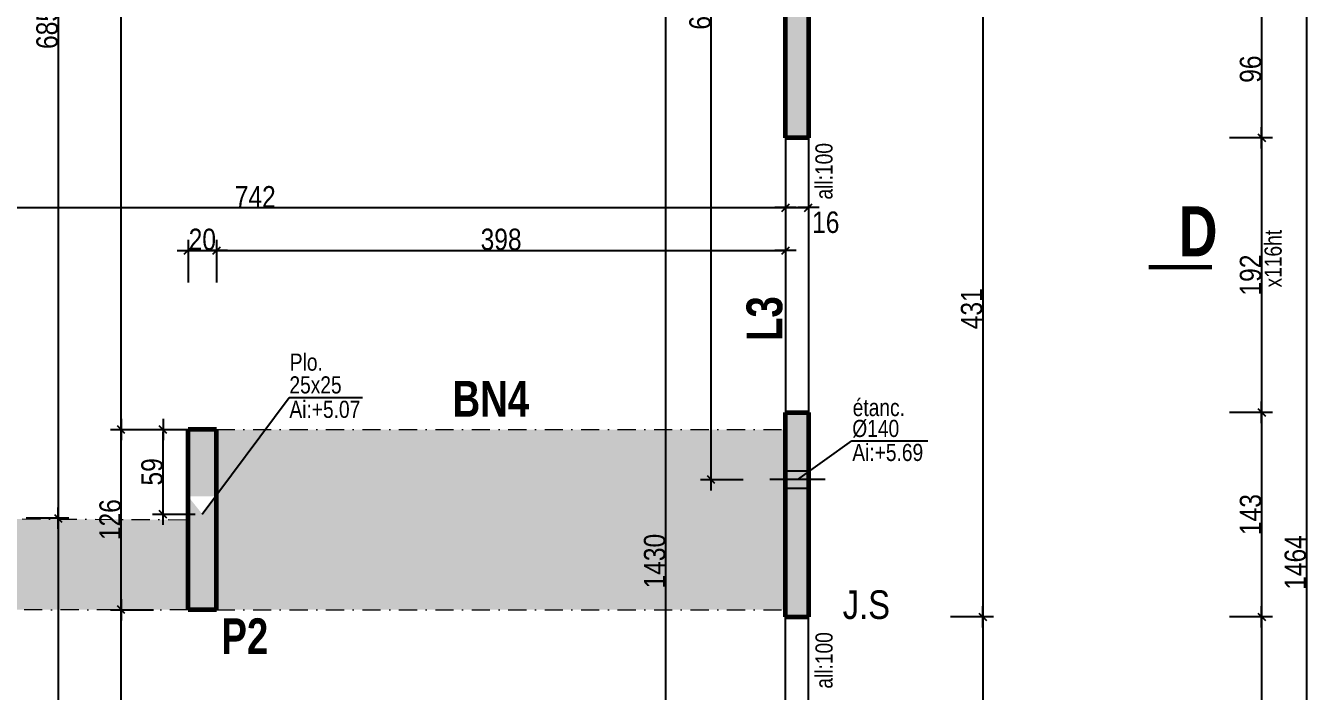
# Model space of a CAD drawing. Header units: centimetres. Extents: x 74297 to 80237, y -23027 to -18827.
# Drawn here: x 76307 to 77211, y -22152 to -21687 of the extents above; entities that cross this region are included whole.
import ezdxf
from ezdxf.enums import TextEntityAlignment as Align

# ---------------------------------------------------------------- set-up
doc = ezdxf.new("R2010")
doc.units = ezdxf.units.CM
doc.header["$LTSCALE"] = 0.5
doc.linetypes.add('TIRETPTX2', pattern=[50.8, 25.4, -12.7, 0, -12.7])
doc.layers.get('DEFPOINTS').update_dxf_attribs({"linetype": 'CONTINUOUS'})
for name, color, linetype in [('01_cote_gen', 4, 'CONTINUOUS'), ('01_linteaux', 2, 'CONTINUOUS'), ('01_poch_BN', 9, 'CONTINUOUS'), ('01_poch_murs', 253, 'CONTINUOUS'), ('01_poch_poteaux', 250, 'CONTINUOUS'), ('01_resv', 32, 'CONTINUOUS'), ('01_texte', 230, 'CONTINUOUS'), ('AA_COTES', 2, 'CONTINUOUS')]:
    doc.layers.add(name, color=color, linetype=linetype)
doc.layers.add('01_murs_coup', color=5, linetype='CONTINUOUS', lineweight=60)
doc.layers.add('01_tram_axes', color=2, linetype='TIRETPTX2', lineweight=9)
doc.styles.add('Arial Narrow', font='ARIALN.TTF')
doc.styles.add('impact', font='impact.ttf')
doc.styles.add('MATTE_TXT', font='arial.ttf')
doc.styles.add('STYLE2', font='ARIALN.TTF')
doc.dimstyles.new('JB50', dxfattribs={"dimscale": 0.1, "dimtxt": 150, "dimasz": 15, "dimexe": 0.1, "dimexo": 0.1, "dimgap": 0.09, "dimtad": 1, "dimdec": 1, "dimdsep": 46, "dimtxsty": 'STYLE2', "dimblk1": 'BOND_G', "dimblk2": 'BOND_D', "dimsah": 1, "dimcen": 1.5, "dimdle": 0.01, "dimse1": 1, "dimse2": 1, "dimclrd": 4, "dimclre": 2, "dimclrt": 6, "dimazin": 2, "dimtfac": 2.333333, "dimtdec": 1, "dimtix": 1, "dimtmove": 2, "dimatfit": 3, "dimldrblk": 'BOND_G', "dimfxl": 1, "dimtolj": 1, "dimtzin": 0, "dimarcsym": 0})

# ---------------------------------------------------------------- blocks, each defined once
blk = doc.blocks.new('BOND_G')
at = {"layer": 'AA_COTES', "color": 0}
for p, q in [((0, -5), (0, 15)), ((5, 0), (-5, 0)), ((1.77, 1.77), (-1.77, -1.77))]:
    blk.add_line(p, q, dxfattribs=at)
blk = doc.blocks.new('BOND_D')
at = {"layer": 'AA_COTES', "color": 0}
for p, q in [((5, 0), (-5, 0)), ((-1.77, -1.77), (1.77, 1.77)), ((0, 5), (0, -15))]:
    blk.add_line(p, q, dxfattribs=at)
blk = doc.blocks.new('*D42')
at = {"layer": '01_cote_gen', "color": 4, "lineweight": -2, "ltscale": 2, "transparency": 16777216}
blk.add_line((77171.73, -21670.83), (77171.73, -21763.83), dxfattribs=at)
at = {"layer": 'DEFPOINTS', "color": 0, "ltscale": 2, "transparency": 16777216}
for p in [(77139.9, -21669.33), (77149.23, -21765.33), (77171.73, -21765.33)]:
    blk.add_point(p, dxfattribs=at)
at = {"layer": '01_cote_gen', "color": 4, "lineweight": -2, "ltscale": 2, "transparency": 16777216, "xscale": 1.5, "yscale": 1.5, "zscale": 1.5}
for name, p, rotation in [('BOND_G', (77171.73, -21669.33), 90), ('BOND_D', (77171.73, -21765.33), 270)]:
    blk.add_blockref(name, p, dxfattribs=dict(at, rotation=rotation))
at = {"layer": '01_cote_gen', "color": 6, "ltscale": 2, "transparency": 16777216, "insert": (77164.06, -21717.33), "char_height": 15, "attachment_point": 5, "rotation": 90, "style": 'STYLE2'}
blk.add_mtext('\\A1;96', dxfattribs=at)
blk = doc.blocks.new('*D43')
at = {"layer": '01_cote_gen', "color": 4, "lineweight": -2, "ltscale": 2, "transparency": 16777216}
blk.add_line((77171.73, -21766.83), (77171.73, -21955.83), dxfattribs=at)
at = {"layer": 'DEFPOINTS', "color": 0, "ltscale": 2, "transparency": 16777216}
for p in [(77149.23, -21765.33), (77149.23, -21957.33), (77171.73, -21957.33)]:
    blk.add_point(p, dxfattribs=at)
at = {"layer": '01_cote_gen', "color": 4, "lineweight": -2, "ltscale": 2, "transparency": 16777216, "xscale": 1.5, "yscale": 1.5, "zscale": 1.5}
for name, p, rotation in [('BOND_G', (77171.73, -21765.33), 90), ('BOND_D', (77171.73, -21957.33), 270)]:
    blk.add_blockref(name, p, dxfattribs=dict(at, rotation=rotation))
at = {"layer": '01_cote_gen', "color": 6, "ltscale": 2, "transparency": 16777216, "insert": (77164.06, -21861.33), "char_height": 15, "attachment_point": 5, "rotation": 90, "style": 'STYLE2'}
blk.add_mtext('\\A1;192', dxfattribs=at)
blk = doc.blocks.new('*D8')
at = {"layer": '01_cote_gen', "color": 4, "lineweight": -2, "transparency": 16777216}
blk.add_line((77171.73, -21958.83), (77171.73, -22098.84), dxfattribs=at)
at = {"layer": 'DEFPOINTS', "color": 0, "transparency": 16777216}
for p in [(77149.23, -21957.33), (76854.72, -22100.34), (77171.73, -22100.34)]:
    blk.add_point(p, dxfattribs=at)
at = {"layer": '01_cote_gen', "color": 4, "lineweight": -2, "transparency": 16777216, "xscale": 1.5, "yscale": 1.5, "zscale": 1.5}
for name, p, rotation in [('BOND_G', (77171.73, -21957.33), 90), ('BOND_D', (77171.73, -22100.34), 270)]:
    blk.add_blockref(name, p, dxfattribs=dict(at, rotation=rotation))
at = {"layer": '01_cote_gen', "color": 6, "transparency": 16777216, "insert": (77164.06, -22028.83), "char_height": 15, "attachment_point": 5, "rotation": 90, "style": 'STYLE2'}
blk.add_mtext('\\A1;143', dxfattribs=at)
blk = doc.blocks.new('*D46')
at = {"layer": '01_cote_gen', "color": 4, "lineweight": -2, "transparency": 16777216}
blk.add_line((76422.22, -21844.14), (76439.22, -21844.14), dxfattribs=at)
at = {"layer": 'DEFPOINTS', "color": 0, "transparency": 16777216}
for p in [(76420.72, -21851.64), (76440.72, -21844.14), (76440.72, -21907.53)]:
    blk.add_point(p, dxfattribs=at)
at = {"layer": '01_cote_gen', "color": 4, "lineweight": -2, "transparency": 16777216, "xscale": 1.5, "yscale": 1.5, "zscale": 1.5, "rotation": 180}
blk.add_blockref('BOND_G', (76420.72, -21844.14), dxfattribs=at)
at = {"layer": '01_cote_gen', "color": 4, "lineweight": -2, "transparency": 16777216, "xscale": 1.5, "yscale": 1.5, "zscale": 1.5}
blk.add_blockref('BOND_D', (76440.72, -21844.14), dxfattribs=at)
at = {"layer": '01_cote_gen', "color": 6, "transparency": 16777216, "insert": (76430.72, -21836.48), "char_height": 15, "attachment_point": 5, "style": 'STYLE2'}
blk.add_mtext('\\A1;20', dxfattribs=at)
blk = doc.blocks.new('*D47')
at = {"layer": '01_cote_gen', "color": 4, "lineweight": -2, "transparency": 16777216}
blk.add_line((76442.22, -21844.14), (76837.22, -21844.14), dxfattribs=at)
at = {"layer": 'DEFPOINTS', "color": 0, "transparency": 16777216}
for p in [(76838.72, -21844.14), (76440.72, -21866.64), (76838.72, -21870.48)]:
    blk.add_point(p, dxfattribs=at)
at = {"layer": '01_cote_gen', "color": 4, "lineweight": -2, "transparency": 16777216, "xscale": 1.5, "yscale": 1.5, "zscale": 1.5, "rotation": 180}
blk.add_blockref('BOND_G', (76440.72, -21844.14), dxfattribs=at)
at = {"layer": '01_cote_gen', "color": 4, "lineweight": -2, "transparency": 16777216, "xscale": 1.5, "yscale": 1.5, "zscale": 1.5}
blk.add_blockref('BOND_D', (76838.72, -21844.14), dxfattribs=at)
at = {"layer": '01_cote_gen', "color": 6, "transparency": 16777216, "insert": (76639.72, -21836.48), "char_height": 15, "attachment_point": 5, "style": 'STYLE2'}
blk.add_mtext('\\A1;398', dxfattribs=at)
blk = doc.blocks.new('*D49')
at = {"layer": '01_cote_gen', "color": 4, "lineweight": -2, "transparency": 16777216}
blk.add_line((76373.96, -22093.89), (76373.96, -21970.89), dxfattribs=at)
at = {"layer": 'DEFPOINTS', "color": 0, "transparency": 16777216}
for p in [(76373.96, -21969.39), (76420.72, -21969.39), (76420.72, -22095.39)]:
    blk.add_point(p, dxfattribs=at)
at = {"layer": '01_cote_gen', "color": 4, "lineweight": -2, "transparency": 16777216, "xscale": 1.5, "yscale": 1.5, "zscale": 1.5}
for name, p, rotation in [('BOND_D', (76373.96, -21969.39), 90), ('BOND_G', (76373.96, -22095.39), 270)]:
    blk.add_blockref(name, p, dxfattribs=dict(at, rotation=rotation))
at = {"layer": '01_cote_gen', "color": 6, "transparency": 16777216, "insert": (76366.3, -22032.39), "char_height": 15, "attachment_point": 5, "rotation": 90, "style": 'STYLE2'}
blk.add_mtext('\\A1;126', dxfattribs=at)
blk = doc.blocks.new('*D50')
at = {"layer": '01_cote_gen', "color": 4, "lineweight": -2, "transparency": 16777216}
blk.add_line((76373.96, -21967.89), (76373.96, -21347.89), dxfattribs=at)
at = {"layer": 'DEFPOINTS', "color": 0, "transparency": 16777216}
for p in [(76373.96, -21346.39), (76440.05, -21346.39), (76396.46, -21969.39)]:
    blk.add_point(p, dxfattribs=at)
at = {"layer": '01_cote_gen', "color": 4, "lineweight": -2, "transparency": 16777216, "xscale": 1.5, "yscale": 1.5, "zscale": 1.5}
for name, p, rotation in [('BOND_D', (76373.96, -21346.39), 90), ('BOND_G', (76373.96, -21969.39), 270)]:
    blk.add_blockref(name, p, dxfattribs=dict(at, rotation=rotation))
at = {"layer": '01_cote_gen', "color": 6, "transparency": 16777216, "insert": (76366.3, -21657.89), "char_height": 15, "attachment_point": 5, "rotation": 90, "style": 'STYLE2'}
blk.add_mtext('\\A1;623', dxfattribs=at)
blk = doc.blocks.new('*D54')
at = {"layer": '01_cote_gen', "color": 4, "lineweight": -2, "transparency": 16777216}
blk.add_line((76098.22, -21814.14), (76837.22, -21814.14), dxfattribs=at)
at = {"layer": 'DEFPOINTS', "color": 0, "transparency": 16777216}
for p in [(76838.72, -21800.01), (76096.72, -21807.2), (76838.72, -21814.14)]:
    blk.add_point(p, dxfattribs=at)
at = {"layer": '01_cote_gen', "color": 4, "lineweight": -2, "transparency": 16777216, "xscale": 1.5, "yscale": 1.5, "zscale": 1.5, "rotation": 180}
blk.add_blockref('BOND_G', (76096.72, -21814.14), dxfattribs=at)
at = {"layer": '01_cote_gen', "color": 4, "lineweight": -2, "transparency": 16777216, "xscale": 1.5, "yscale": 1.5, "zscale": 1.5}
blk.add_blockref('BOND_D', (76838.72, -21814.14), dxfattribs=at)
at = {"layer": '01_cote_gen', "color": 6, "transparency": 16777216, "insert": (76467.72, -21806.6), "char_height": 15, "attachment_point": 5, "style": 'STYLE2'}
blk.add_mtext('\\A1;742', dxfattribs=at)
blk = doc.blocks.new('*D66')
at = {"layer": '01_cote_gen', "color": 4, "lineweight": -2, "transparency": 16777216}
blk.add_line((76373.96, -22774.89), (76373.96, -22096.89), dxfattribs=at)
at = {"layer": 'DEFPOINTS', "color": 0, "transparency": 16777216}
for p in [(76373.96, -22095.39), (76396.46, -22095.39), (76383.58, -22776.39)]:
    blk.add_point(p, dxfattribs=at)
at = {"layer": '01_cote_gen', "color": 4, "lineweight": -2, "transparency": 16777216, "xscale": 1.5, "yscale": 1.5, "zscale": 1.5}
for name, p, rotation in [('BOND_D', (76373.96, -22095.39), 90), ('BOND_G', (76373.96, -22776.39), 270)]:
    blk.add_blockref(name, p, dxfattribs=dict(at, rotation=rotation))
at = {"layer": '01_cote_gen', "color": 6, "transparency": 16777216, "insert": (76366.3, -22435.89), "char_height": 15, "attachment_point": 5, "rotation": 90, "style": 'STYLE2'}
blk.add_mtext('\\A1;681', dxfattribs=at)
blk = doc.blocks.new('*D68')
at = {"layer": '01_cote_gen', "color": 4, "lineweight": -2, "transparency": 16777216}
blk.add_line((76329.88, -21347.89), (76329.88, -22029.89), dxfattribs=at)
at = {"layer": 'DEFPOINTS', "color": 0, "transparency": 16777216}
for p in [(76329.88, -21346.39), (76307.38, -22031.39), (76329.88, -22031.39)]:
    blk.add_point(p, dxfattribs=at)
at = {"layer": '01_cote_gen', "color": 4, "lineweight": -2, "transparency": 16777216, "xscale": 1.5, "yscale": 1.5, "zscale": 1.5}
for name, p, rotation in [('BOND_G', (76329.88, -21346.39), 90), ('BOND_D', (76329.88, -22031.39), 270)]:
    blk.add_blockref(name, p, dxfattribs=dict(at, rotation=rotation))
at = {"layer": '01_cote_gen', "color": 6, "transparency": 16777216, "insert": (76322.21, -21688.89), "char_height": 15, "attachment_point": 5, "rotation": 90, "style": 'STYLE2'}
blk.add_mtext('\\A1;685', dxfattribs=at)
blk = doc.blocks.new('*D70')
at = {"layer": '01_cote_gen', "color": 4, "lineweight": -2, "transparency": 16777216}
blk.add_line((76329.88, -22032.89), (76329.88, -22774.89), dxfattribs=at)
at = {"layer": 'DEFPOINTS', "color": 0, "transparency": 16777216}
for p in [(76322.38, -22031.39), (76329.88, -22776.39), (76339.98, -22776.39)]:
    blk.add_point(p, dxfattribs=at)
at = {"layer": '01_cote_gen', "color": 4, "lineweight": -2, "transparency": 16777216, "xscale": 1.5, "yscale": 1.5, "zscale": 1.5}
for name, p, rotation in [('BOND_G', (76329.88, -22031.39), 90), ('BOND_D', (76329.88, -22776.39), 270)]:
    blk.add_blockref(name, p, dxfattribs=dict(at, rotation=rotation))
at = {"layer": '01_cote_gen', "color": 6, "transparency": 16777216, "insert": (76321.29, -22437.59), "char_height": 15, "attachment_point": 5, "rotation": 90, "style": 'STYLE2'}
blk.add_mtext('\\A1;745', dxfattribs=at)
blk = doc.blocks.new('*D115')
at = {"layer": '01_cote_gen', "color": 4, "lineweight": -2, "transparency": 16777216}
blk.add_line((77171.73, -22101.84), (77171.73, -22290.82), dxfattribs=at)
at = {"layer": 'DEFPOINTS', "color": 0, "transparency": 16777216}
for p in [(77149.23, -22100.34), (77164.23, -22292.32), (77171.73, -22292.32)]:
    blk.add_point(p, dxfattribs=at)
at = {"layer": '01_cote_gen', "color": 4, "lineweight": -2, "transparency": 16777216, "xscale": 1.5, "yscale": 1.5, "zscale": 1.5}
for name, p, rotation in [('BOND_G', (77171.73, -22100.34), 90), ('BOND_D', (77171.73, -22292.32), 270)]:
    blk.add_blockref(name, p, dxfattribs=dict(at, rotation=rotation))
at = {"layer": '01_cote_gen', "color": 6, "transparency": 16777216, "insert": (77164.06, -22196.33), "char_height": 15, "attachment_point": 5, "rotation": 90, "style": 'STYLE2'}
blk.add_mtext('\\A1;192', dxfattribs=at)
blk = doc.blocks.new('*D116')
at = {"layer": '01_cote_gen', "color": 4, "lineweight": -2, "transparency": 16777216}
blk.add_line((77203.09, -21331.79), (77203.09, -22792.83), dxfattribs=at)
at = {"layer": 'DEFPOINTS', "color": 0, "transparency": 16777216}
for p in [(77179.23, -21330.29), (77179.23, -22794.33), (77203.09, -22794.33)]:
    blk.add_point(p, dxfattribs=at)
at = {"layer": '01_cote_gen', "color": 4, "lineweight": -2, "transparency": 16777216, "xscale": 1.5, "yscale": 1.5, "zscale": 1.5}
for name, p, rotation in [('BOND_G', (77203.09, -21330.29), 90), ('BOND_D', (77203.09, -22794.33), 270)]:
    blk.add_blockref(name, p, dxfattribs=dict(at, rotation=rotation))
at = {"layer": '01_cote_gen', "color": 6, "transparency": 16777216, "insert": (77195.42, -22062.31), "char_height": 15, "attachment_point": 5, "rotation": 90, "style": 'STYLE2'}
blk.add_mtext('\\A1;1464', dxfattribs=at)
blk = doc.blocks.new('*D117')
at = {"layer": '01_cote_gen', "color": 4, "lineweight": -2, "transparency": 16777216}
blk.add_line((76754.88, -22774.89), (76754.88, -21347.89), dxfattribs=at)
at = {"layer": 'DEFPOINTS', "color": 0, "transparency": 16777216}
for p in [(76754.88, -21346.39), (76808.59, -21346.39), (76808.59, -22776.39)]:
    blk.add_point(p, dxfattribs=at)
at = {"layer": '01_cote_gen', "color": 4, "lineweight": -2, "transparency": 16777216, "xscale": 1.5, "yscale": 1.5, "zscale": 1.5}
for name, p, rotation in [('BOND_D', (76754.88, -21346.39), 90), ('BOND_G', (76754.88, -22776.39), 270)]:
    blk.add_blockref(name, p, dxfattribs=dict(at, rotation=rotation))
at = {"layer": '01_cote_gen', "color": 6, "transparency": 16777216, "insert": (76747.21, -22061.39), "char_height": 15, "attachment_point": 5, "rotation": 90, "style": 'STYLE2'}
blk.add_mtext('\\A1;1430', dxfattribs=at)
blk = doc.blocks.new('*D222')
at = {"layer": '01_cote_gen', "color": 4, "lineweight": -2, "transparency": 16777216}
blk.add_line((76840.22, -21814.14), (76853.22, -21814.14), dxfattribs=at)
at = {"layer": 'DEFPOINTS', "color": 0, "transparency": 16777216}
for p in [(76854.72, -21814.14), (76838.72, -21821.64), (76854.72, -21821.64)]:
    blk.add_point(p, dxfattribs=at)
at = {"layer": '01_cote_gen', "color": 4, "lineweight": -2, "transparency": 16777216, "xscale": 1.5, "yscale": 1.5, "zscale": 1.5, "rotation": 180}
blk.add_blockref('BOND_G', (76838.72, -21814.14), dxfattribs=at)
at = {"layer": '01_cote_gen', "color": 4, "lineweight": -2, "transparency": 16777216, "xscale": 1.5, "yscale": 1.5, "zscale": 1.5}
blk.add_blockref('BOND_D', (76854.72, -21814.14), dxfattribs=at)
at = {"layer": '01_cote_gen', "color": 6, "transparency": 16777216, "insert": (76866.83, -21824.49), "char_height": 15, "attachment_point": 5, "style": 'STYLE2'}
blk.add_mtext('\\A1;16', dxfattribs=at)
blk = doc.blocks.new('*D272')
at = {"layer": '01_cote_gen', "color": 4, "lineweight": -2, "transparency": 16777216}
blk.add_line((76403.29, -22027.06), (76403.29, -21970.89), dxfattribs=at)
at = {"layer": 'DEFPOINTS', "color": 0, "transparency": 16777216}
for p in [(76403.29, -21969.39), (76430.72, -21969.39), (76430.72, -22028.56)]:
    blk.add_point(p, dxfattribs=at)
at = {"layer": '01_cote_gen', "color": 4, "lineweight": -2, "transparency": 16777216, "xscale": 1.5, "yscale": 1.5, "zscale": 1.5}
for name, p, rotation in [('BOND_D', (76403.29, -21969.39), 90), ('BOND_G', (76403.29, -22028.56), 270)]:
    blk.add_blockref(name, p, dxfattribs=dict(at, rotation=rotation))
at = {"layer": '01_cote_gen', "color": 6, "transparency": 16777216, "insert": (76395.62, -21998.97), "char_height": 15, "attachment_point": 5, "rotation": 90, "style": 'STYLE2'}
blk.add_mtext('\\A1;59', dxfattribs=at)
blk = doc.blocks.new('*D308')
at = {"layer": '01_cote_gen', "color": 4, "lineweight": -2, "transparency": 16777216}
blk.add_line((76786.65, -22002.87), (76786.65, -21347.89), dxfattribs=at)
at = {"layer": 'DEFPOINTS', "color": 0, "transparency": 16777216}
for p in [(76786.65, -21346.39), (76804.55, -21346.39), (76827.62, -22004.37)]:
    blk.add_point(p, dxfattribs=at)
at = {"layer": '01_cote_gen', "color": 4, "lineweight": -2, "transparency": 16777216, "xscale": 1.5, "yscale": 1.5, "zscale": 1.5}
for name, p, rotation in [('BOND_D', (76786.65, -21346.39), 90), ('BOND_G', (76786.65, -22004.37), 270)]:
    blk.add_blockref(name, p, dxfattribs=dict(at, rotation=rotation))
at = {"layer": '01_cote_gen', "color": 6, "transparency": 16777216, "insert": (76778.98, -21675.38), "char_height": 15, "attachment_point": 5, "rotation": 90, "style": 'STYLE2'}
blk.add_mtext('\\A1;658', dxfattribs=at)
blk = doc.blocks.new('*D315')
at = {"layer": '01_cote_gen', "color": 4, "lineweight": -2, "transparency": 16777216}
blk.add_line((76976.62, -22101.84), (76976.62, -22529.85), dxfattribs=at)
at = {"layer": 'DEFPOINTS', "color": 0, "transparency": 16777216}
for p in [(76954.12, -22100.34), (76954.12, -22531.35), (76976.62, -22531.35)]:
    blk.add_point(p, dxfattribs=at)
at = {"layer": '01_cote_gen', "color": 4, "lineweight": -2, "transparency": 16777216, "xscale": 1.5, "yscale": 1.5, "zscale": 1.5}
for name, p, rotation in [('BOND_G', (76976.62, -22100.34), 90), ('BOND_D', (76976.62, -22531.35), 270)]:
    blk.add_blockref(name, p, dxfattribs=dict(at, rotation=rotation))
at = {"layer": '01_cote_gen', "color": 6, "transparency": 16777216, "insert": (76968.95, -22315.84), "char_height": 15, "attachment_point": 5, "rotation": 90, "style": 'STYLE2'}
blk.add_mtext('\\A1;431', dxfattribs=at)
blk = doc.blocks.new('*D316')
at = {"layer": '01_cote_gen', "color": 4, "lineweight": -2, "transparency": 16777216}
blk.add_line((76976.62, -21670.93), (76976.62, -22098.84), dxfattribs=at)
at = {"layer": 'DEFPOINTS', "color": 0, "transparency": 16777216}
for p in [(76954.12, -21669.43), (76954.12, -22100.34), (76976.62, -22100.34)]:
    blk.add_point(p, dxfattribs=at)
at = {"layer": '01_cote_gen', "color": 4, "lineweight": -2, "transparency": 16777216, "xscale": 1.5, "yscale": 1.5, "zscale": 1.5}
for name, p, rotation in [('BOND_G', (76976.62, -21669.43), 90), ('BOND_D', (76976.62, -22100.34), 270)]:
    blk.add_blockref(name, p, dxfattribs=dict(at, rotation=rotation))
at = {"layer": '01_cote_gen', "color": 6, "transparency": 16777216, "insert": (76968.95, -21884.88), "char_height": 15, "attachment_point": 5, "rotation": 90, "style": 'STYLE2'}
blk.add_mtext('\\A1;431', dxfattribs=at)

msp = doc.modelspace()

# ---------------------------------------------------------------- hatches: boundary and pattern name
at = {"layer": '01_poch_BN'}
h = msp.add_hatch(color=256, dxfattribs=at)
h.dxf.hatch_style = 1
h.paths.add_polyline_path([(76838.72, -21969.39), (76440.72, -21969.39), (76440.72, -22095.39), (76838.72, -22095.39)])
h = msp.add_hatch(color=256, dxfattribs=at)
h.dxf.hatch_style = 1
h.paths.add_polyline_path([(76420.72, -22032.39), (76202.72, -22031.39), (76202.72, -22095.39), (76420.72, -22095.39)])
at = {"layer": '01_poch_murs'}
h = msp.add_hatch(color=256, dxfattribs=at)
h.dxf.hatch_style = 1
h.paths.add_polyline_path([(75336.72, -21346.39), (75320.72, -21346.39), (75320.72, -21526.32), (75336.72, -21526.32)])
h.paths.add_polyline_path([(75336.72, -21623.32), (75320.72, -21623.32), (75320.72, -21670.32), (75336.72, -21670.32)])
h.paths.add_polyline_path([(75336.72, -21862.32), (75320.72, -21862.32), (75320.72, -22057.32), (75336.72, -22057.32)])
h.paths.add_polyline_path([(75336.74, -22249.32), (75320.8, -22249.31), (75320.8, -22249.32), (75320.71, -22565.32), (75320.75, -22565.32), (75336.71, -22565.32)])
h.paths.add_polyline_path([(75740.72, -22776.38), (75336.72, -22776.32), (75336.73, -22662.32), (75320.73, -22662.32), (75320.72, -22794.32), (75740.72, -22794.38)])
h.paths.add_polyline_path([(76025.72, -22776.42), (75990.72, -22776.42), (75990.72, -22543.36), (76025.72, -22543.36), (76025.72, -22174.34), (76007.75, -22174.34), (76007.72, -22525.36), (75972.72, -22525.36), (75972.72, -22776.41), (75837.72, -22776.39), (75837.72, -22794.42), (76025.72, -22794.42)])
h.paths.add_polyline_path([(76025.72, -22049.34), (76007.76, -22049.34), (76007.75, -22072.34), (76025.72, -22072.34)])
h.paths.add_polyline_path([(76202.72, -22049.34), (76184.72, -22049.34), (76184.72, -22225.4), (76149.72, -22225.39), (76149.72, -22371.33), (76167.72, -22371.33), (76167.72, -22243.39), (76202.72, -22243.39)])
h.paths.add_polyline_path([(76167.72, -22473.33), (76149.72, -22473.33), (76149.72, -22794.4), (76331.73, -22794.39), (76331.73, -22776.39), (76167.72, -22776.39)])
h.paths.add_polyline_path([(76854.72, -22628.33), (76838.72, -22628.33), (76838.72, -22776.39), (76428.73, -22776.39), (76428.73, -22794.39), (76854.73, -22794.39)])
h.paths.add_polyline_path([(76854.72, -22292.54), (76838.72, -22292.54), (76838.72, -22531.35), (76854.72, -22531.35)])
h.paths.add_polyline_path([(76854.72, -21957.34), (76838.72, -21957.34), (76838.72, -22100.34), (76854.72, -22100.34)])
h.paths.add_polyline_path([(76854.72, -21669.33), (76838.72, -21669.33), (76838.72, -21765.33), (76854.72, -21765.33)])
h.paths.add_polyline_path([(76854.72, -21346.39), (76838.72, -21346.39), (76838.72, -21572.33), (76854.72, -21572.33)])
at = {"layer": '01_poch_poteaux'}
h = msp.add_hatch(color=256, dxfattribs=at)
h.dxf.hatch_style = 1
h.paths.add_polyline_path([(76440.72, -21969.39), (76420.72, -21969.39), (76420.72, -22095.39), (76440.72, -22095.39)])

# ---------------------------------------------------------------- linework, layer by layer
at = {"layer": '01_linteaux'}
for p, q in [((76838.72, -21765.33), (76838.72, -21957.34)), ((76854.72, -21765.33), (76854.72, -21957.34)), ((76838.72, -22292.32), (76838.72, -22100.34)), ((76854.72, -22292.32), (76854.72, -22100.34))]:
    msp.add_line(p, q, dxfattribs=at)
at = {"layer": '01_murs_coup'}
for p, q in [((76838.72, -21765.33), (76838.72, -21669.33)), ((76854.72, -21669.33), (76854.72, -21765.33)), ((76854.72, -21765.33), (76838.72, -21765.33)), ((76838.72, -21957.34), (76854.72, -21957.34)), ((76838.72, -22100.34), (76838.72, -21957.34)), ((76854.72, -21957.34), (76854.72, -22100.34)), ((76420.72, -22095.39), (76420.72, -21969.39)), ((76440.72, -21969.39), (76420.72, -21969.39)), ((76440.72, -22095.39), (76440.72, -21969.39)), ((76440.72, -22095.39), (76420.72, -22095.39)), ((76838.72, -22100.34), (76854.72, -22100.34))]:
    msp.add_line(p, q, dxfattribs=at)
at = {"layer": '01_resv'}
for p, q in [((76430.72, -22028.56), (76491.37, -21946.86)), ((76491.37, -21946.86), (76542.69, -21946.86)), ((76847.3, -22004.37), (76885.13, -21977.31)), ((76885.13, -21977.31), (76938.22, -21977.31)), ((76866.37, -22004.37), (76827.62, -22004.37)), ((76838.72, -22010.62), (76838.72, -21998.12)), ((76838.72, -21998.12), (76854.72, -21998.12)), ((76854.72, -21998.12), (76854.72, -22010.62)), ((76854.72, -22010.62), (76838.72, -22010.62))]:
    msp.add_line(p, q, dxfattribs=at)
for points in [[(76838.72, -21998.12), (76854.71, -21998.12), (76854.72, -22010.62), (76838.72, -22010.62)], [(76420.72, -22016.06), (76440.72, -22016.07), (76440.72, -22041.06), (76420.69, -22041.06)]]:
    msp.add_solid(points, dxfattribs=at)
at = {"layer": '01_texte', "const_width": 3}
msp.add_lwpolyline([(77136.96, -21855.84), (77092.71, -21855.84)], dxfattribs=at)
at = {"layer": '01_tram_axes'}
for p, q in [((76440.72, -21969.39), (76838.72, -21969.39)), ((76202.72, -22031.39), (76420.72, -22032.39)), ((76420.72, -22095.39), (76202.72, -22095.39)), ((76440.72, -22095.39), (76838.72, -22095.39))]:
    msp.add_line(p, q, dxfattribs=at)

# ---------------------------------------------------------------- texts
at = {"layer": '01_resv', "style": 'MATTE_TXT', "width": 0.8}
for s, p in [('Plo.', (76491.91, -21931.8)), ('25x25', (76491.64, -21947.72)), ('Ai:+5.07', (76491.64, -21964.81)), ('étanc.', (76885.68, -21963.54)), ('%%C140', (76885.4, -21978.17)), ('Ai:+5.69', (76885.4, -21994.96))]:
    msp.add_text(s, height=12, dxfattribs=at).set_placement(p, align=Align.BOTTOM_LEFT)
at = {"layer": '01_texte', "style": 'MATTE_TXT', "width": 0.8}
for s, p in [('all:100', (76875.17, -21788.74)), ('x116ht', (77189.36, -21849.87)), ('all:100', (76875.17, -22130.81))]:
    msp.add_text(s, height=12, rotation=90, dxfattribs=at).set_placement(p, align=Align.BOTTOM_CENTER)
at = {"layer": '01_texte', "style": 'impact'}
for s, height, rotation, p in [('D', 35, 0, (77127.3, -21858.69)), ('L3', 25, 90, (76843.89, -21891.78))]:
    msp.add_text(s, height=height, rotation=rotation, dxfattribs=at).set_placement(p, align=Align.BOTTOM_CENTER)
for s, p in [('BN4', (76632.52, -21967.84)), ('P2', (76460.42, -22133.9))]:
    msp.add_text(s, height=25, dxfattribs=at).set_placement(p, align=Align.BOTTOM_CENTER)
at = {"layer": '01_texte', "style": 'Arial Narrow'}
msp.add_text('J.S', height=20, dxfattribs=at).set_placement((76878.68, -22101.81))

# ---------------------------------------------------------------- dimensions: what is measured, and where the dimension line sits
at = {"layer": '01_cote_gen'}
for base, p1, p2, picture, middle in [((77203.09, -22794.33), (77179.23, -21330.29), (77179.23, -22794.33), '*D116', (77195.42, -22062.31)), ((76329.88, -22031.39), (76329.88, -21346.39), (76307.38, -22031.39), '*D68', (76322.21, -21688.89)), ((76373.96, -21346.39), (76396.46, -21969.39), (76440.05, -21346.39), '*D50', (76366.3, -21657.89)), ((76754.88, -21346.39), (76808.59, -22776.39), (76808.59, -21346.39), '*D117', (76747.21, -22061.39)), ((76786.65, -21346.39), (76827.62, -22004.37), (76804.55, -21346.39), '*D308', (76778.98, -21675.38)), ((77171.73, -22100.34), (77149.23, -21957.33), (76854.72, -22100.34), '*D8', (77164.06, -22028.83)), ((76373.96, -21969.39), (76420.72, -22095.39), (76420.72, -21969.39), '*D49', (76366.3, -22032.39)), ((76373.96, -22095.39), (76383.58, -22776.39), (76396.46, -22095.39), '*D66', (76366.3, -22435.89)), ((76976.62, -22531.35), (76954.12, -22100.34), (76954.12, -22531.35), '*D315', (76968.95, -22315.84)), ((77171.73, -22292.32), (77149.23, -22100.34), (77164.23, -22292.32), '*D115', (77164.06, -22196.33))]:
    dim = msp.add_linear_dim(base=base, p1=p1, p2=p2, angle=90, dimstyle='JB50', dxfattribs=at)
    dim.commit()
    dim.dimension.update_dxf_attribs({"geometry": picture, "text_midpoint": middle})
for base, p1, p2, text, picture, middle in [((76976.62, -22100.34), (76954.12, -21669.43), (76954.12, -22100.34), '431', '*D316', (76968.95, -21884.88)), ((76403.29, -21969.39), (76430.72, -22028.56), (76430.72, -21969.39), '59', '*D272', (76395.62, -21998.97))]:
    dim = msp.add_linear_dim(base=base, p1=p1, p2=p2, angle=90, text=text, dimstyle='JB50', dxfattribs=at)
    dim.commit()
    dim.dimension.update_dxf_attribs({"geometry": picture, "text_midpoint": middle})
at = {"layer": '01_cote_gen', "ltscale": 2}
for base, p1, p2, picture, middle in [((77171.73, -21765.33), (77139.9, -21669.33), (77149.23, -21765.33), '*D42', (77164.06, -21717.33)), ((77171.73, -21957.33), (77149.23, -21765.33), (77149.23, -21957.33), '*D43', (77164.06, -21861.33))]:
    dim = msp.add_linear_dim(base=base, p1=p1, p2=p2, angle=90, dimstyle='JB50', dxfattribs=at)
    dim.commit()
    dim.dimension.update_dxf_attribs({"geometry": picture, "text_midpoint": middle})
at = {"layer": '01_cote_gen'}
for base, p1, p2, picture, middle in [((76838.72, -21814.14), (76096.72, -21807.2), (76838.72, -21800.01), '*D54', (76467.72, -21806.6)), ((76440.72, -21844.14), (76420.72, -21851.64), (76440.72, -21907.53), '*D46', (76430.72, -21836.48)), ((76838.72, -21844.14), (76440.72, -21866.64), (76838.72, -21870.48), '*D47', (76639.72, -21836.48))]:
    dim = msp.add_linear_dim(base=base, p1=p1, p2=p2, dimstyle='JB50', dxfattribs=at)
    dim.commit()
    dim.dimension.update_dxf_attribs({"geometry": picture, "text_midpoint": middle})
dim = msp.add_linear_dim(base=(76854.72, -21814.14), p1=(76838.72, -21821.64), p2=(76854.72, -21821.64), dimstyle='JB50', dxfattribs=at)
dim.commit()
dim.dimension.update_dxf_attribs({"geometry": '*D222', "text_midpoint": (76866.83, -21824.49), "dimtype": 160})
dim = msp.add_linear_dim(base=(76329.88, -22776.39), p1=(76322.38, -22031.39), p2=(76339.98, -22776.39), angle=90, dimstyle='JB50', dxfattribs=at)
dim.commit()
dim.dimension.update_dxf_attribs({"geometry": '*D70', "text_midpoint": (76321.29, -22437.59), "dimtype": 160})

doc.saveas('drawing.dxf')
